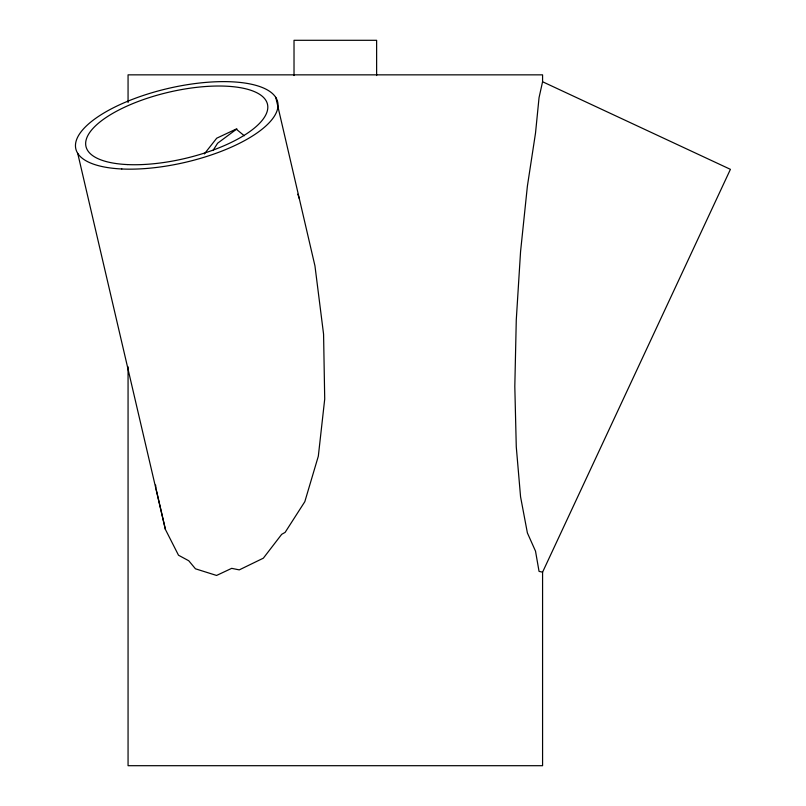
<?xml version="1.0" encoding="UTF-8"?>
<svg xmlns="http://www.w3.org/2000/svg" width="806" height="806" viewBox="0 0 806 806"><rect width="100%" height="100%" fill="white"/><g stroke="black" fill="none" stroke-linecap="round" stroke-linejoin="round"><path stroke-width="1.21" d="M542.579 81.749L539.043 97.677L535.516 133.071L527.386 186.156L520.565 251.573L516.273 319.901L514.812 386.507L516.273 446.836L520.565 496.778L527.386 532.927L535.516 551.143L539.043 571.383L542.579 572.159L730.417 169.341L542.579 81.749L542.579 74.847L128.063 74.847L128.063 102.523M212.955 150.571L217.62 143.216L236.914 128.9M204.311 153.966L216.703 138.209L236.158 129.061L244.299 135.771M77.729 153.382L165.401 529.431L178.499 555.223L188.765 560.764L195.455 568.804L216.572 575.454L231.695 568.351L239.271 569.882L263.35 558.175L281.677 534.338L285.112 532.393L304.819 501.685L318.32 456.206L324.717 399.061L323.569 334.147L314.955 265.889L275.763 97.345M297.797 194.196L299.449 198.931M156.173 489.353L165.401 529.431M155.89 488.144L155.629 485.061M542.579 572.159L542.579 765.7L128.063 765.7L128.063 366.79M376.624 75.552L376.624 40.3L294.019 40.3L294.019 75.552M121.807 168.978A103.631 37.932 -13.1 0 0 277.909 107.017A103.631 37.932 -13.1 0 0 130.532 100.105A103.631 37.932 -13.1 0 0 121.807 168.978M127.348 164.575A93.174 34.104 -13.1 0 0 267.703 108.87A93.174 34.104 -13.1 0 0 135.186 102.644A93.174 34.104 -13.1 0 0 127.348 164.575"/></g></svg>
